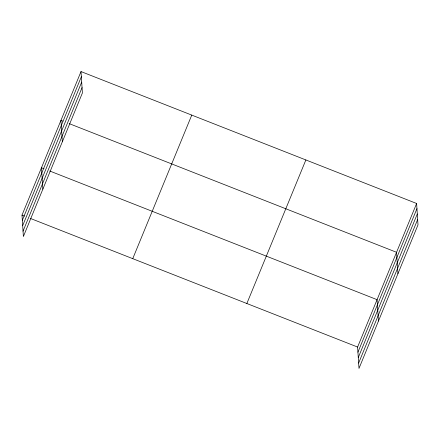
<?xml version="1.0" encoding="UTF-8"?>
<svg xmlns="http://www.w3.org/2000/svg" width="440" height="440" viewBox="0 0 440 440"><rect width="100%" height="100%" fill="white"/><g stroke="black" fill="none" stroke-linecap="round" stroke-linejoin="round"><path stroke-width="0.66" d="M81.015 71.572L82.401 92.956L23.381 236.517L22 215.132L81.015 71.572L416.62 203.484L418 224.868L358.985 368.429L357.599 347.045L416.62 203.484M22.336 220.275L81.351 76.72M22.682 225.638L81.697 82.076M23.034 231.16L82.055 87.599M132.748 258.66L191.763 115.104M246.851 303.512L305.872 159.951M357.935 352.187L416.95 208.632M358.281 357.55L417.296 213.989M358.639 363.072L417.654 219.511M62.86 121.132L60.951 120.384L62.337 141.768M69.223 123.635L396.55 252.296L397.936 273.68M44.022 168.757L41.476 167.756L42.856 189.139M49.748 171.012L377.075 299.668L378.461 321.052M22 215.132L24.547 216.134M30.272 218.383L357.599 347.045"/></g></svg>
